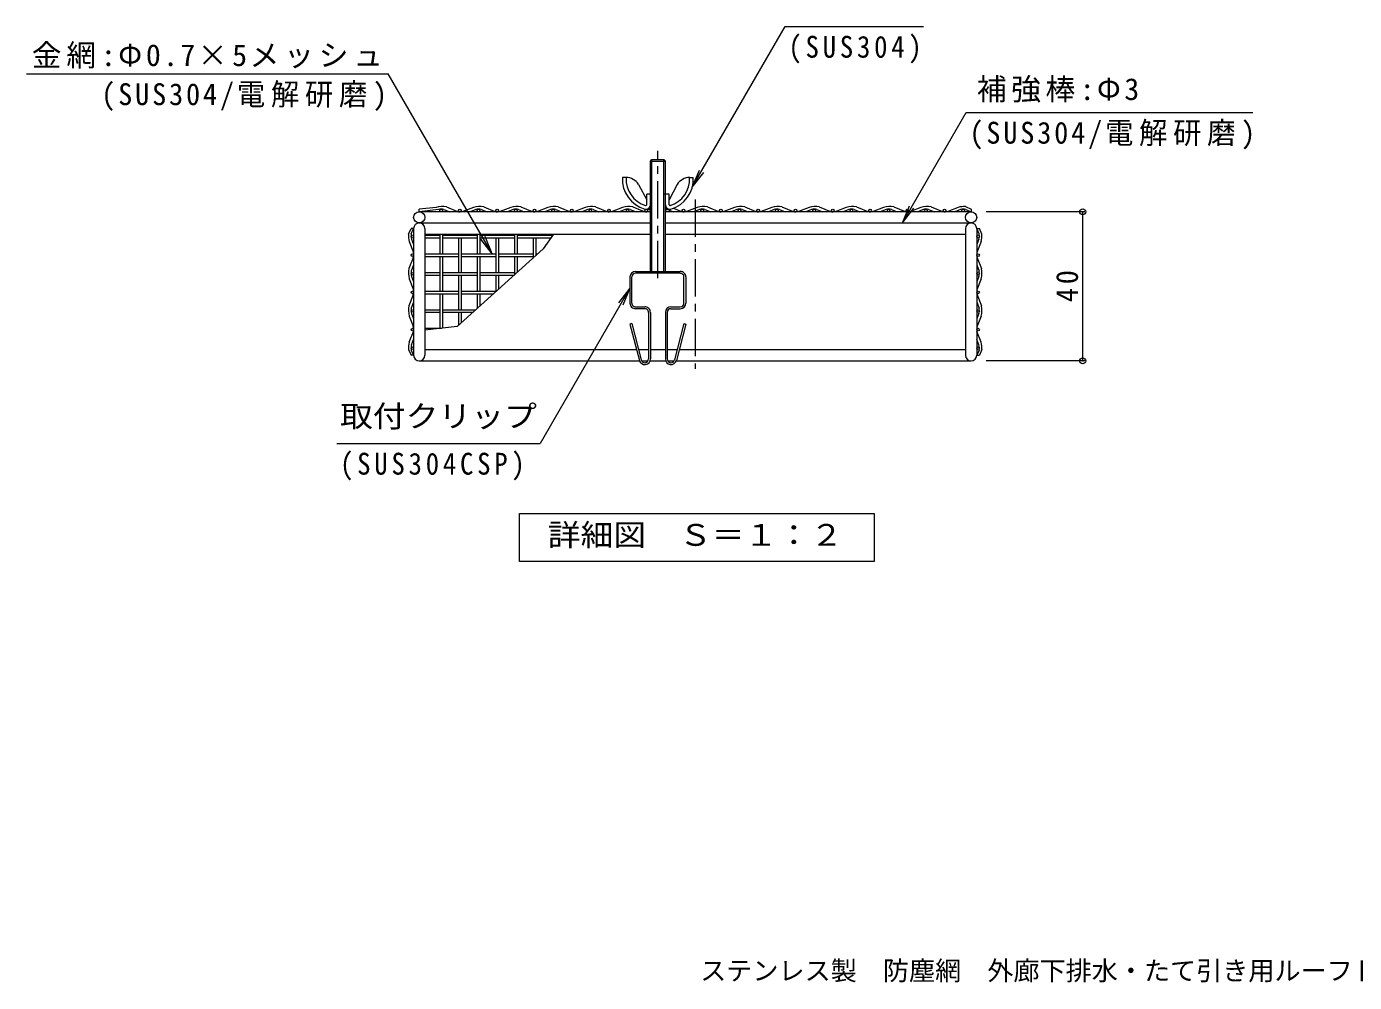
# Model space of a CAD drawing. Units: millimetres, scale not verified. Extents: x -358 to 354, y -272 to 234.
# Drawn here: x -358.1 to -2, y -271.6 to -15.1 of the extents above; entities that cross this region are included whole.
import ezdxf
from ezdxf.enums import TextEntityAlignment as Align

# ---------------------------------------------------------------- set-up
doc = ezdxf.new("R2010")
doc.units = ezdxf.units.MM
doc.header["$LTSCALE"] = 2
doc.header["$PDMODE"] = 32
doc.header["$PDSIZE"] = 1.6
doc.linetypes.add('CHAIN1', pattern=[8, 5, -1, 1, -1])
for name, color, linetype, lineweight in [('D-0', 3, 'Continuous', 9), ('D-4', 7, 'Continuous', 9), ('D-5', 7, 'Continuous', 9), ('D-6', 4, 'Continuous', 9), ('D-9', 7, 'Continuous', 9), ('D-A', 2, 'Continuous', 9), ('D-B', 7, 'Continuous', 9)]:
    doc.layers.add(name, color=color, linetype=linetype, lineweight=lineweight)
doc.layers.add('F-5_F-5ﾚｲﾔ', color=2, linetype='Continuous')
doc.styles.add('ＭＳ ゴシック', font='')
doc.styles.get('ＭＳ ゴシック').set_extended_font_data('MS Gothic')

msp = doc.modelspace()

# ---------------------------------------------------------------- linework, layer by layer
at = {"layer": 'D-0', "linetype": 'CHAIN1'}
msp.add_line((-178.833, -61.552), (-178.833, -106.96), dxfattribs=at)
at = {"layer": 'D-4'}
for p, q in [((-74.307, -64.821), (-100.833, -64.821)), ((-74.907, -104.821), (-74.907, -64.821)), ((-74.307, -104.821), (-100.833, -104.821))]:
    msp.add_line(p, q, dxfattribs=at)
for p in [(-74.907, -64.821), (-74.907, -104.821)]:
    msp.add_point(p, dxfattribs=at)
at = {"layer": 'D-5'}
for p, q in [((-179.603, -58.242), (-154.699, -15.108)), ((-154.699, -15.108), (-117.647, -15.108)), ((-358.138, -27.837), (-261.142, -27.837)), ((-233.28, -76.095), (-261.142, -27.837)), ((-123.28, -67.821), (-106.164, -38.175)), ((-106.164, -38.175), (-29.306, -38.175)), ((-179.603, -58.242), (-177.689, -53.623)), ((-179.603, -58.242), (-176.559, -54.276)), ((-123.28, -67.821), (-121.367, -63.202)), ((-123.28, -67.821), (-120.236, -63.854)), ((-233.28, -76.095), (-236.324, -72.128)), ((-233.28, -76.095), (-235.193, -71.475)), ((-196.339, -85.294), (-220.416, -126.997)), ((-196.339, -85.294), (-199.383, -89.261)), ((-196.339, -85.294), (-198.252, -89.914)), ((-274.933, -126.997), (-220.416, -126.997))]:
    msp.add_line(p, q, dxfattribs=at)
msp.add_lwpolyline([(-225.94, -158.659), (-225.94, -145.804), (-130.832, -145.804), (-130.832, -158.659)], close=True, dxfattribs=at)
at = {"layer": 'D-6'}
for p, q in [((-190.839, -64.821), (-252.833, -64.821)), ((-104.833, -64.821), (-186.839, -64.821)), ((-254.333, -69.321), (-254.333, -103.321)), ((-252.833, -67.821), (-190.839, -67.821)), ((-251.333, -69.321), (-251.333, -103.321)), ((-251.333, -70.821), (-190.839, -70.821)), ((-186.839, -67.821), (-104.833, -67.821)), ((-186.839, -70.821), (-106.333, -70.821)), ((-106.333, -69.321), (-106.333, -103.321)), ((-103.333, -69.321), (-103.333, -103.321)), ((-251.333, -101.821), (-194.537, -101.821)), ((-194.021, -101.821), (-191.339, -101.821)), ((-194.021, -101.821), (-191.339, -101.821)), ((-190.839, -101.821), (-186.839, -101.821)), ((-190.839, -101.821), (-186.839, -101.821)), ((-186.339, -101.821), (-183.656, -101.821)), ((-186.339, -101.821), (-183.656, -101.821)), ((-183.14, -101.821), (-106.333, -101.821)), ((-252.833, -104.821), (-193.753, -104.821)), ((-193.205, -104.821), (-191.473, -104.821)), ((-193.205, -104.821), (-191.473, -104.821)), ((-190.924, -104.821), (-186.753, -104.821)), ((-190.924, -104.821), (-186.753, -104.821)), ((-186.205, -104.821), (-184.473, -104.821)), ((-186.205, -104.821), (-184.473, -104.821)), ((-183.925, -104.821), (-104.833, -104.821))]:
    msp.add_line(p, q, dxfattribs=at)
for centre in [(-252.833, -66.321), (-104.833, -66.321)]:
    msp.add_circle(centre, 1.5, dxfattribs=at)
for centre, start, end in [((-252.833, -69.321), 0, 180), ((-104.833, -69.321), 0, 180), ((-252.833, -103.321), 180, 0), ((-104.833, -103.321), 180, 0)]:
    msp.add_arc(centre, 1.5, start, end, dxfattribs=at)
at = {"layer": 'D-9', "linetype": 'CHAIN1'}
msp.add_line((-188.839, -82.623), (-188.839, -48.483), dxfattribs=at)
at = {"layer": 'D-9'}
for p, q in [((-190.839, -51.22), (-186.839, -51.22)), ((-190.839, -80.82), (-190.839, -51.22)), ((-190.439, -80.82), (-190.439, -50.82)), ((-187.239, -80.82), (-187.239, -50.82)), ((-186.839, -80.821), (-186.839, -51.22)), ((-194.839, -80.82), (-182.839, -80.82)), ((-182.839, -81.32), (-194.839, -81.32)), ((-196.339, -82.321), (-196.339, -89.321)), ((-195.839, -89.321), (-195.839, -82.321)), ((-181.839, -89.32), (-181.839, -82.321)), ((-181.339, -82.32), (-181.339, -89.32)), ((-194.839, -90.321), (-192.339, -90.321)), ((-192.339, -90.821), (-194.839, -90.821)), ((-191.339, -91.821), (-191.339, -104.32)), ((-190.839, -91.821), (-190.839, -104.32)), ((-186.839, -91.821), (-186.839, -104.32)), ((-186.339, -91.82), (-186.339, -104.321)), ((-185.339, -90.32), (-182.839, -90.321)), ((-185.339, -90.821), (-182.839, -90.821)), ((-195.839, -94.821), (-196.322, -94.946)), ((-196.322, -94.946), (-193.79, -104.698)), ((-195.839, -94.821), (-193.307, -104.572)), ((-181.839, -94.82), (-184.371, -104.572)), ((-181.355, -94.946), (-183.887, -104.697)), ((-181.839, -94.82), (-181.355, -94.946))]:
    msp.add_line(p, q, dxfattribs=at)
msp.add_lwpolyline([(-190.839, -51.22), (-190.439, -50.82), (-187.239, -50.82), (-186.839, -51.22)], dxfattribs=at)
for centre, radius, start, end in [((-194.839, -82.321), 1.5, 90.00029, 180.00029), ((-194.839, -82.321), 1, 90.00029, 180.00029), ((-182.839, -82.32), 1.5, 0.00029, 90.00029), ((-182.839, -82.32), 1, 0.00029, 90.00029), ((-194.839, -89.321), 1.5, 180.00029, 270.00029), ((-194.839, -89.321), 1, 180.00029, 270.00029), ((-192.339, -91.821), 1.5, 0.00029, 90.00029), ((-192.339, -91.821), 1, 0.00029, 90.00029), ((-185.339, -91.821), 1.5, 90.00029, 180.00029), ((-185.339, -91.821), 1, 90.00029, 180.00029), ((-182.839, -89.32), 1, 270.00029, 0.00029), ((-182.839, -89.32), 1.5, 270.00029, 0.00029), ((-192.339, -104.32), 1.5, 194.55623, 0.00027), ((-192.339, -104.32), 1, 194.55632, 0.00029), ((-185.339, -104.32), 1.5, 180.00029, 345.44962), ((-185.339, -104.32), 1, 180.00029, 345.4534)]:
    msp.add_arc(centre, radius, start, end, dxfattribs=at)
at = {"layer": 'D-A'}
for p, q in [((-197.391, -55.621), (-198.338, -55.621)), ((-180.286, -55.621), (-179.338, -55.621)), ((-194.007, -57.488), (-191.838, -61.621)), ((-191.838, -62.921), (-191.838, -60.121)), ((-190.439, -60.121), (-191.838, -60.121)), ((-190.838, -62.921), (-190.838, -60.121)), ((-185.838, -60.121), (-187.239, -60.121)), ((-186.839, -62.921), (-186.838, -60.121)), ((-185.839, -62.921), (-185.839, -60.121)), ((-183.67, -57.488), (-185.838, -61.621)), ((-192.173, -63.121), (-192.038, -63.121)), ((-185.504, -63.121), (-185.638, -63.121)), ((-192.318, -64.121), (-190.839, -64.121)), ((-186.839, -64.121), (-185.358, -64.121))]:
    msp.add_line(p, q, dxfattribs=at)
for centre, radius, start, end in [((-190.012, -56.105), 8.341, 176.67015, 253.94527), ((-197.391, -59.621), 4, 32.21684, 90.00035), ((-190.012, -56.105), 7.341, 176.67015, 252.87885), ((-187.665, -56.105), 7.341, 287.12186, 3.33055), ((-187.665, -56.105), 8.341, 286.05544, 3.33055), ((-180.285, -59.621), 4, 90.00035, 147.78386), ((-192.038, -62.921), 1.2, 270.00035, 0.00035), ((-192.038, -62.921), 0.2, 270.00035, 0.00035), ((-185.638, -62.921), 1.2, 180.00035, 270.00035), ((-185.638, -62.921), 0.2, 180.00035, 270.00035)]:
    msp.add_arc(centre, radius, start, end, dxfattribs=at)
at = {"layer": 'D-B'}
for p, q in [((-248.313, -63.637), (-252.833, -64.121)), ((-245.557, -63.524), (-242.54, -64.762)), ((-238.313, -63.637), (-241.124, -64.705)), ((-235.557, -63.524), (-232.54, -64.762)), ((-228.313, -63.637), (-231.124, -64.705)), ((-225.557, -63.524), (-222.54, -64.762)), ((-218.313, -63.637), (-221.124, -64.705)), ((-215.557, -63.524), (-212.541, -64.762)), ((-208.313, -63.637), (-211.124, -64.705)), ((-205.557, -63.524), (-202.541, -64.762)), ((-198.313, -63.637), (-201.124, -64.705)), ((-195.558, -63.524), (-192.541, -64.762)), ((-184.668, -63.889), (-182.541, -64.762)), ((-178.314, -63.637), (-181.125, -64.705)), ((-175.558, -63.524), (-172.541, -64.762)), ((-168.314, -63.637), (-171.125, -64.705)), ((-165.558, -63.524), (-162.541, -64.762)), ((-158.314, -63.637), (-161.125, -64.705)), ((-155.558, -63.524), (-152.542, -64.762)), ((-148.314, -63.637), (-151.125, -64.705)), ((-145.558, -63.524), (-142.542, -64.762)), ((-138.314, -63.637), (-141.125, -64.705)), ((-135.559, -63.524), (-132.542, -64.762)), ((-128.314, -63.637), (-131.126, -64.705)), ((-125.559, -63.524), (-122.542, -64.762)), ((-118.315, -63.637), (-121.126, -64.705)), ((-115.559, -63.524), (-112.542, -64.762)), ((-108.315, -63.637), (-111.126, -64.705)), ((-106.346, -63.426), (-104.833, -64.121)), ((-252.833, -64.821), (-252.833, -64.121)), ((-252.833, -64.821), (-252.833, -64.121)), ((-247.648, -64.234), (-252.833, -64.821)), ((-246.232, -64.177), (-244.663, -64.821)), ((-237.648, -64.234), (-239.194, -64.821)), ((-236.232, -64.177), (-234.663, -64.821)), ((-227.648, -64.234), (-229.194, -64.821)), ((-226.232, -64.177), (-224.663, -64.821)), ((-217.649, -64.234), (-219.194, -64.821)), ((-216.232, -64.177), (-214.663, -64.821)), ((-207.649, -64.234), (-209.195, -64.821)), ((-206.233, -64.177), (-204.664, -64.821)), ((-197.649, -64.234), (-199.195, -64.821)), ((-196.233, -64.177), (-194.664, -64.821)), ((-190.839, -64.596), (-191.125, -64.705)), ((-186.233, -64.177), (-184.664, -64.821)), ((-177.649, -64.234), (-179.195, -64.821)), ((-176.233, -64.177), (-174.664, -64.821)), ((-167.649, -64.234), (-169.195, -64.821)), ((-166.233, -64.177), (-164.664, -64.821)), ((-157.65, -64.234), (-159.195, -64.821)), ((-156.233, -64.177), (-154.664, -64.821)), ((-147.65, -64.234), (-149.196, -64.821)), ((-146.234, -64.177), (-144.665, -64.821)), ((-137.65, -64.234), (-139.196, -64.821)), ((-136.234, -64.177), (-134.665, -64.821)), ((-127.65, -64.234), (-129.196, -64.821)), ((-126.234, -64.177), (-124.665, -64.821)), ((-117.65, -64.234), (-119.196, -64.821)), ((-116.234, -64.177), (-114.665, -64.821)), ((-107.65, -64.234), (-109.196, -64.821)), ((-106.234, -64.177), (-104.833, -64.821)), ((-104.833, -64.121), (-104.833, -64.821)), ((-255.729, -70.841), (-255.033, -69.321)), ((-254.333, -69.321), (-255.033, -69.321)), ((-254.977, -70.728), (-254.333, -69.321)), ((-251.333, -71.095), (-247.298, -71.095)), ((-247.298, -70.821), (-247.298, -76.095)), ((-246.598, -70.821), (-246.598, -76.095)), ((-246.598, -71.095), (-237.298, -71.095)), ((-242.298, -70.821), (-242.298, -71.095)), ((-241.598, -70.821), (-241.598, -71.095)), ((-237.298, -70.821), (-237.298, -76.095)), ((-236.598, -70.821), (-236.598, -76.095)), ((-236.598, -71.095), (-227.298, -71.095)), ((-232.298, -70.821), (-232.298, -71.095)), ((-231.598, -70.821), (-231.598, -71.095)), ((-227.298, -70.821), (-227.298, -76.095)), ((-226.598, -70.821), (-226.598, -76.095)), ((-226.598, -71.095), (-217.298, -71.095)), ((-222.298, -70.821), (-222.298, -71.095)), ((-221.598, -70.821), (-221.598, -71.095)), ((-216.857, -70.821), (-219.597, -74.807)), ((-217.298, -70.821), (-217.298, -71.463)), ((-103.333, -69.321), (-102.633, -69.321)), ((-102.689, -70.728), (-103.333, -69.321)), ((-101.938, -70.841), (-102.633, -69.321)), ((-255.517, -72.809), (-254.39, -75.728)), ((-254.921, -72.145), (-254.333, -73.588)), ((-251.333, -71.795), (-247.298, -71.795)), ((-246.598, -71.795), (-237.298, -71.795)), ((-242.298, -71.795), (-242.298, -81.095)), ((-241.598, -71.795), (-241.598, -81.095)), ((-236.598, -71.795), (-227.298, -71.795)), ((-232.298, -71.795), (-232.298, -81.095)), ((-231.598, -71.795), (-231.598, -81.095)), ((-226.598, -71.795), (-217.526, -71.795)), ((-222.298, -71.795), (-222.298, -77.25)), ((-221.598, -71.795), (-221.598, -76.617)), ((-102.746, -72.145), (-103.333, -73.588)), ((-102.15, -72.809), (-103.276, -75.728)), ((-254.447, -77.145), (-255.63, -80.053)), ((-251.333, -76.095), (-242.298, -76.095)), ((-251.333, -76.795), (-242.298, -76.795)), ((-247.298, -76.795), (-247.298, -86.095)), ((-246.598, -76.795), (-246.598, -86.095)), ((-241.598, -76.095), (-232.298, -76.095)), ((-241.598, -76.795), (-232.298, -76.795)), ((-237.298, -76.795), (-237.298, -86.095)), ((-236.598, -76.795), (-236.598, -86.095)), ((-231.598, -76.095), (-222.298, -76.095)), ((-231.598, -76.795), (-222.298, -76.795)), ((-227.298, -76.795), (-227.298, -81.774)), ((-226.598, -76.795), (-226.598, -81.141)), ((-221.598, -76.095), (-221.02, -76.095)), ((-103.22, -77.145), (-102.037, -80.053)), ((-254.333, -79.06), (-254.977, -80.728)), ((-251.333, -81.095), (-247.298, -81.095)), ((-251.333, -81.795), (-247.298, -81.795)), ((-246.598, -81.095), (-237.298, -81.095)), ((-246.598, -81.795), (-237.298, -81.795)), ((-242.298, -81.795), (-242.298, -91.095)), ((-241.598, -81.795), (-241.598, -91.095)), ((-236.598, -81.095), (-227.298, -81.095)), ((-236.598, -81.795), (-227.321, -81.795)), ((-232.298, -81.795), (-232.298, -86.292)), ((-231.598, -81.795), (-231.598, -85.665)), ((-103.333, -79.06), (-102.689, -80.728)), ((-255.517, -82.809), (-254.39, -85.728)), ((-254.921, -82.145), (-254.333, -83.588)), ((-102.746, -82.145), (-103.333, -83.588)), ((-102.15, -82.809), (-103.276, -85.728)), ((-254.447, -87.145), (-255.63, -90.054)), ((-251.333, -86.095), (-242.298, -86.095)), ((-251.333, -86.795), (-242.298, -86.795)), ((-247.298, -86.795), (-247.298, -96.095)), ((-246.598, -86.795), (-246.598, -96.095)), ((-241.598, -86.095), (-232.298, -86.095)), ((-241.598, -86.795), (-232.859, -86.795)), ((-237.298, -86.795), (-237.298, -90.766)), ((-236.598, -86.795), (-236.598, -90.14)), ((-103.22, -87.145), (-102.037, -90.054)), ((-254.333, -89.06), (-254.977, -90.729)), ((-254.921, -92.145), (-254.333, -93.588)), ((-251.333, -91.095), (-247.298, -91.095)), ((-251.333, -91.795), (-247.298, -91.795)), ((-246.598, -91.095), (-237.665, -91.095)), ((-246.598, -91.795), (-238.448, -91.795)), ((-242.298, -91.795), (-242.298, -95.24)), ((-241.598, -91.795), (-241.598, -94.613)), ((-103.333, -89.06), (-102.689, -90.729)), ((-102.746, -92.145), (-103.333, -93.588)), ((-255.517, -92.809), (-254.447, -95.496)), ((-242.687, -95.588), (-251.333, -96.633)), ((-251.333, -96.095), (-246.881, -96.095)), ((-102.15, -92.809), (-103.22, -95.496)), ((-255.517, -99.832), (-254.39, -96.913)), ((-254.921, -100.496), (-254.333, -99.053)), ((-102.746, -100.496), (-103.333, -99.053)), ((-102.15, -99.832), (-103.276, -96.913)), ((-255.729, -101.8), (-255.033, -103.321)), ((-101.938, -101.8), (-102.633, -103.321))]:
    msp.add_line(p, q, dxfattribs=at)
for points in [[(-219.597, -74.807), (-231.719, -85.775), (-242.687, -95.588)], [(-254.977, -101.913), (-254.333, -103.321), (-255.033, -103.321)], [(-102.689, -101.913), (-103.333, -103.321), (-102.633, -103.321)]]:
    msp.add_lwpolyline(points, dxfattribs=at)
for centre in [(-246.948, -64.471), (-241.948, -64.471), (-236.948, -64.471), (-231.948, -64.471), (-226.948, -64.471), (-221.948, -64.471), (-216.949, -64.471), (-211.949, -64.471), (-206.949, -64.471), (-201.949, -64.471), (-196.949, -64.471), (-191.949, -64.471), (-181.949, -64.471), (-176.949, -64.471), (-171.949, -64.471), (-166.949, -64.471), (-161.949, -64.471), (-156.95, -64.471), (-151.95, -64.471), (-146.95, -64.471), (-141.95, -64.471), (-136.95, -64.471), (-131.95, -64.471), (-126.95, -64.471), (-121.95, -64.471), (-116.95, -64.471), (-111.95, -64.471), (-106.95, -64.471), (-254.684, -71.445), (-102.983, -71.445), (-254.684, -76.445), (-102.983, -76.445), (-254.684, -81.445), (-102.983, -81.445), (-254.684, -86.445), (-102.983, -86.445), (-254.684, -91.445), (-102.983, -91.445), (-254.684, -96.445), (-102.983, -96.445), (-254.684, -101.445), (-102.983, -101.445)]:
    msp.add_circle(centre, 0.35, dxfattribs=at)
for centre, radius, start, end in [((-246.695, -69.415), 6, 79.06773, 105.64234), ((-236.695, -69.415), 6, 79.06773, 105.64234), ((-226.695, -69.415), 6, 79.06773, 105.64234), ((-216.695, -69.415), 6, 79.06773, 105.64234), ((-206.695, -69.415), 6, 79.06773, 105.64234), ((-196.696, -69.415), 6, 79.06773, 105.64234), ((-176.696, -69.415), 6, 79.06773, 105.64234), ((-166.696, -69.415), 6, 79.06773, 105.64234), ((-156.696, -69.415), 6, 79.06773, 105.64234), ((-146.696, -69.415), 6, 79.06773, 105.64234), ((-136.697, -69.415), 6, 79.06773, 105.64234), ((-126.697, -69.415), 6, 79.06773, 105.64234), ((-116.697, -69.415), 6, 79.06773, 105.64234), ((-106.697, -69.415), 6, 86.64891, 105.64234), ((-246.824, -67.118), 3, 78.62014, 105.94836), ((-241.948, -61.821), 3, 258.62014, 285.94836), ((-236.824, -67.118), 3, 78.62014, 105.94836), ((-231.948, -61.821), 3, 258.62014, 285.94836), ((-226.824, -67.118), 3, 78.62014, 105.94836), ((-221.948, -61.821), 3, 258.62014, 285.94836), ((-216.824, -67.118), 3, 78.62014, 105.94836), ((-211.949, -61.821), 3, 258.62014, 285.94836), ((-206.824, -67.118), 3, 78.62014, 105.94836), ((-201.949, -61.821), 3, 258.62014, 285.94836), ((-196.825, -67.118), 3, 78.62014, 105.94836), ((-191.949, -61.821), 3, 258.62014, 285.94836), ((-186.949, -64.471), 0.35, 288.38787, 71.613), ((-186.825, -67.118), 3, 78.62014, 87.62361), ((-181.949, -61.821), 3, 258.62014, 285.94836), ((-176.825, -67.118), 3, 78.62014, 105.94836), ((-171.949, -61.821), 3, 258.62014, 285.94836), ((-166.825, -67.118), 3, 78.62014, 105.94836), ((-161.949, -61.821), 3, 258.62014, 285.94836), ((-156.825, -67.118), 3, 78.62014, 105.94836), ((-151.95, -61.821), 3, 258.62014, 285.94836), ((-146.825, -67.118), 3, 78.62014, 105.94836), ((-141.95, -61.821), 3, 258.62014, 285.94836), ((-136.826, -67.118), 3, 78.62014, 105.94836), ((-131.95, -61.821), 3, 258.62014, 285.94836), ((-126.826, -67.118), 3, 78.62014, 105.94836), ((-121.95, -61.821), 3, 258.62014, 285.94836), ((-116.826, -67.118), 3, 78.62014, 105.94836), ((-111.95, -61.821), 3, 258.62014, 285.94836), ((-106.826, -67.118), 3, 78.62014, 105.94836), ((-249.739, -71.191), 6, 176.65432, 195.64234), ((-252.036, -71.32), 3, 168.62014, 195.94836), ((-105.631, -71.32), 3, 344.05164, 11.37986), ((-107.928, -71.191), 6, 344.35766, 3.34568), ((-257.331, -76.32), 3, 344.05164, 11.37986), ((-100.336, -76.32), 3, 168.62014, 195.94836), ((-249.739, -81.191), 6, 169.06773, 195.64234), ((-252.036, -81.32), 3, 168.62014, 195.94836), ((-105.631, -81.32), 3, 344.05164, 11.37986), ((-107.928, -81.191), 6, 344.35766, 10.93227), ((-257.331, -86.321), 3, 344.05164, 11.37986), ((-100.336, -86.321), 3, 168.62014, 195.94836), ((-249.739, -91.191), 6, 169.06773, 195.64234), ((-252.036, -91.321), 3, 168.62014, 195.94836), ((-105.631, -91.321), 3, 344.05164, 11.37986), ((-107.928, -91.191), 6, 344.35766, 10.93227), ((-257.331, -96.321), 3, 348.62014, 15.94836), ((-100.336, -96.321), 3, 164.05164, 191.37986), ((-249.739, -101.45), 6, 164.35766, 183.34568), ((-252.036, -101.321), 3, 164.05164, 191.37986), ((-105.631, -101.321), 3, 348.62014, 15.94836), ((-107.928, -101.45), 6, 356.65432, 15.64234)]:
    msp.add_arc(centre, radius, start, end, dxfattribs=at)

# ---------------------------------------------------------------- texts
at = {"layer": 'D-4', "color": 2, "insert": (-76.107, -89.071), "char_height": 5.865, "attachment_point": 7, "rotation": 90, "style": 'ＭＳ ゴシック'}
msp.add_mtext('\\T1.27;\\W0.95;40', dxfattribs=at)
at = {"layer": 'D-5', "color": 2, "style": 'ＭＳ ゴシック', "width": 1.1}
for s, p in [('取付クリップ', (-274.08, -124.368)), ('詳細図\u3000Ｓ＝１：２', (-218.386, -156.221))]:
    msp.add_text(s, height=5.865, dxfattribs=at).set_placement(p, align=Align.BOTTOM_LEFT)
at = {"layer": 'D-5', "color": 2, "char_height": 5.865, "attachment_point": 7, "style": 'ＭＳ ゴシック'}
for s, insert in [('\\T1.28;\\W0.9;(SUS304)', (-153.845, -25.036)), ('\\T1.16;金網:Φ0.7×5メッシュ', (-356.752, -26.374)), ('\\T1.15;補強棒:Φ3', (-103.304, -35.546)), ('\\T1.2;\\W0.95;(SUS304/電解研磨)', (-338.118, -37.765)), ('\\T1.2;\\W0.95;(SUS304/電解研磨)', (-105.31, -48.103)), ('\\T1.28;\\W0.9;(SUS304CSP)', (-274.08, -136.925))]:
    msp.add_mtext(s, dxfattribs=dict(at, insert=insert))
at = {"layer": 'F-5_F-5ﾚｲﾔ', "style": 'ＭＳ ゴシック'}
msp.add_text('ステンレス製\u3000防塵網\u3000外廊下排水・たて引き用ルーフドレン用\u3000ＣＫ－Ｄ－５０', height=5.132, dxfattribs=at).set_placement((-177.5, -272.582), align=Align.BOTTOM_LEFT)

doc.saveas('drawing.dxf')
